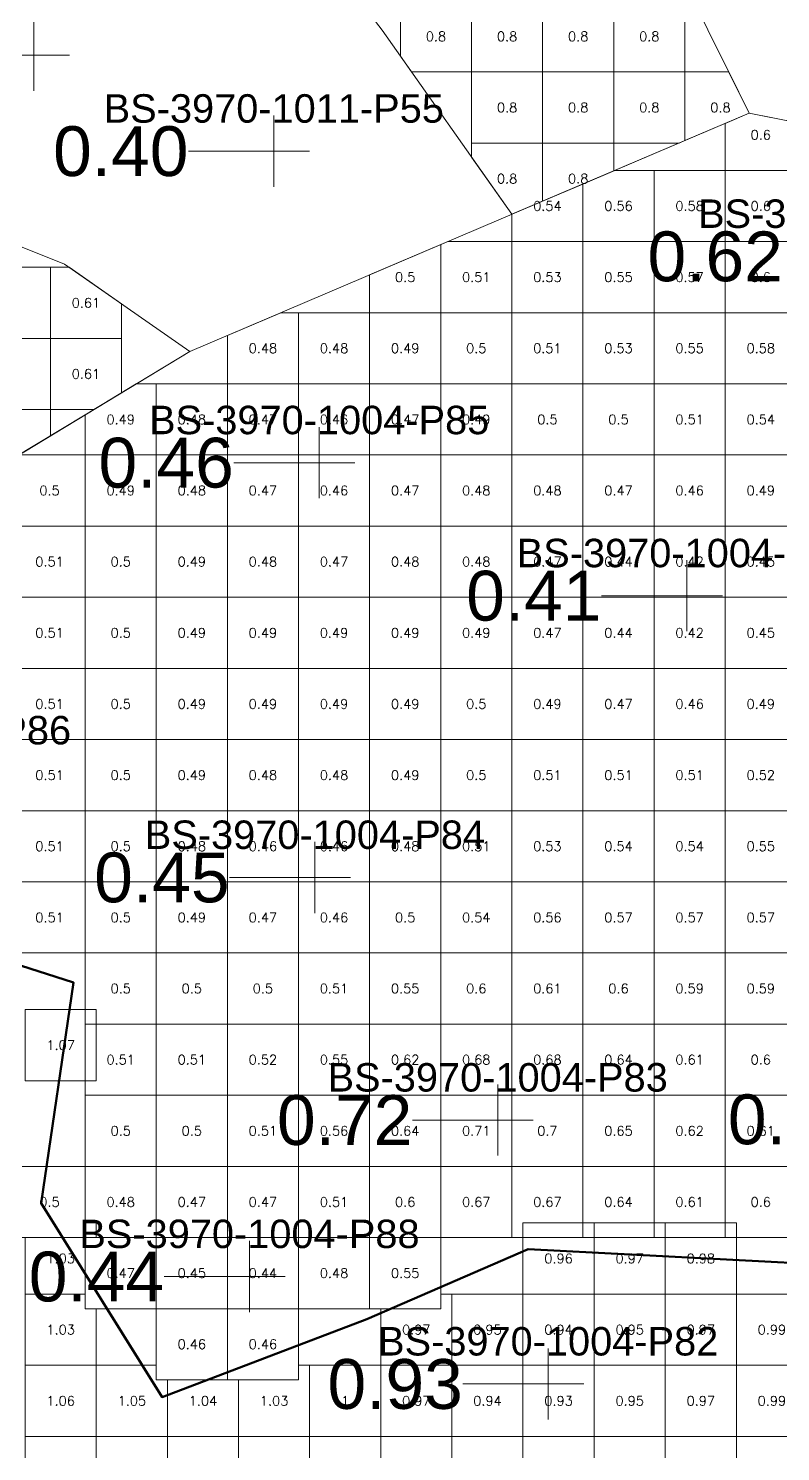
# Model space of a CAD drawing. Header units: inches. Extents: x 469759 to 470079, y 4349683 to 4349873.
# Drawn here: x 469845.41 to 469855.99, y 4349768.48 to 4349788.48 of the extents above; entities that cross this region are included whole.
import ezdxf
from ezdxf.enums import TextEntityAlignment as Align

# ---------------------------------------------------------------- set-up
doc = ezdxf.new("R2010")
doc.units = ezdxf.units.IN
doc.header["$MEASUREMENT"] = 0
for name, color, linetype, lineweight in [('孔口文字', 7, 'Continuous', 0), ('点', 7, 'Continuous', 0), ('爆区方格网', 7, 'Continuous', 0), ('线条', 7, 'Continuous', 0), ('钻孔', 7, 'Continuous', 0)]:
    doc.layers.add(name, color=color, linetype=linetype, lineweight=lineweight)
doc.styles.add('3dmine_textStyle_1', font='txt.shx', dxfattribs={"height": 1, "bigfont": 'gbcbig.shx'})
doc.styles.add('3dmine_textStyle_2', font='arial.ttf', dxfattribs={"height": 1})

msp = doc.modelspace()

# ---------------------------------------------------------------- hatches: boundary and pattern name
at = {"layer": '钻孔', "linetype": 'Continuous', "lineweight": 0, "true_color": 0x808080, "extrusion": (0, 1, 0)}
for points in [[(-469846.49, 3960.22), (-469845.49, 3960.22), (-469845.49, 3972.22), (-469846.49, 3972.22)], [(-469849.862, 3960.24), (-469848.862, 3960.24), (-469848.862, 3972.24), (-469849.862, 3972.24)], [(-469850.44, 3960.26), (-469849.44, 3960.26), (-469849.44, 3972.26), (-469850.44, 3972.26)], [(-469849.52, 3960.21), (-469848.52, 3960.21), (-469848.52, 3972.21), (-469849.52, 3972.21)]]:
    msp.add_hatch(color=8, dxfattribs=at).paths.add_polyline_path(points, flags=0)
at = {"layer": '钻孔', "linetype": 'Continuous', "lineweight": 0, "extrusion": (0, 1, 0)}
for points in [[(-469850.5, 3960.19), (-469849.5, 3960.19), (-469849.5, 3972.19), (-469850.5, 3972.19)], [(-469855.67, 3960.19), (-469854.67, 3960.19), (-469854.67, 3972.19), (-469855.67, 3972.19)]]:
    msp.add_hatch(color=4, dxfattribs=at).paths.add_polyline_path(points, flags=0)
at = {"layer": '钻孔', "linetype": 'Continuous', "lineweight": 0, "true_color": 0x00ffff, "extrusion": (0, 1, 0)}
for points in [[(-469853.01, 3960.48), (-469852.01, 3960.48), (-469852.01, 3972.48), (-469853.01, 3972.48)], [(-469853.72, 3960.34), (-469852.72, 3960.34), (-469852.72, 3972.34), (-469853.72, 3972.34)]]:
    msp.add_hatch(color=4, dxfattribs=at).paths.add_polyline_path(points, flags=0)

# ---------------------------------------------------------------- linework, layer by layer
at = {"color": 4, "linetype": 'Continuous', "lineweight": 0, "true_color": 0x00ffff}
for points, elevation in [([(469830.523, 4349782.177), (469834.782, 4349783.265), (469838.373, 4349781.886), (469840.149, 4349779.488), (469842.878, 4349781.034), (469845.209, 4349782.446), (469846.209, 4349783.052), (469847.681, 4349783.943), (469845.919, 4349785.172), (469844.233, 4349785.846), (469842.477, 4349787.199), (469843.266, 4349789.779), (469844.355, 4349792.332), (469841.926, 4349793.667), (469839.45, 4349795.182), (469834.07, 4349797.454), (469832.873, 4349793.417), (469835.06, 4349792.05), (469836.746, 4349787.956), (469832.886, 4349787.119), (469830.688, 4349788.666)], 3972.289), ([(469852.209, 4349785.871), (469850.384, 4349788.458), (469849.641, 4349789.433), (469849.787, 4349791.685), (469852.808, 4349792.036), (469853.806, 4349790.8), (469855.547, 4349787.292), (469852.209, 4349785.871), (469852.209, 4349785.871)], 3972.21)]:
    msp.add_lwpolyline(points, dxfattribs=dict(at, elevation=elevation))
at = {"color": 4, "linetype": 'Continuous', "lineweight": 0, "elevation": 1987.297}
msp.add_lwpolyline([(469837.3, 4349777.874), (469842.878, 4349781.034), (469847.681, 4349783.943), (469855.547, 4349787.292), (469859.965, 4349786.419), (469865.187, 4349784.317), (469869.485, 4349784.222), (469872.956, 4349784.858), (469874.58, 4349781.706), (469870.408, 4349779.03), (469874.262, 4349774.922), (469876.69, 4349772.16), (469874.272, 4349770.414), (469866.414, 4349769.254), (469861.845, 4349771.213), (469856.754, 4349771.099), (469852.439, 4349771.326), (469850.168, 4349770.343), (469847.292, 4349769.245), (469845.59, 4349771.971), (469846.044, 4349775.075), (469840.744, 4349776.814), (469837.3, 4349777.874), (469837.3, 4349777.874)], dxfattribs=at)
at = {"color": 5, "linetype": 'Continuous', "lineweight": 50, "elevation": 1987.297}
msp.add_lwpolyline([(469817.208, 4349769.309), (469828.454, 4349775.127), (469837.3, 4349777.874), (469846.044, 4349775.075), (469845.59, 4349771.971), (469847.292, 4349769.245), (469850.168, 4349770.343), (469852.439, 4349771.326), (469856.754, 4349771.099), (469861.845, 4349771.213), (469866.414, 4349769.254), (469864.214, 4349766.26), (469858.315, 4349764.574), (469853.994, 4349765.649), (469852.242, 4349767.401), (469842.005, 4349764.839), (469836.359, 4349766.411), (469832.229, 4349766.357), (469826.099, 4349763.33), (469820.476, 4349762.487), (469821.961, 4349767.803), (469817.208, 4349769.309), (469817.208, 4349769.309)], dxfattribs=at)
at = {"layer": '点', "color": 138, "linetype": 'Continuous', "lineweight": 0, "true_color": 0x004c4c}
for points, elevation in [([(469845.49, 4349787.606), (469845.49, 4349788.606)], 3972.22), ([(469845.99, 4349788.106), (469844.99, 4349788.106)], 3972.22), ([(469848.862, 4349786.259), (469848.862, 4349787.259)], 3972.24), ([(469849.362, 4349786.759), (469848.362, 4349786.759)], 3972.24), ([(469849.44, 4349776.05), (469849.44, 4349777.05)], 3972.26), ([(469849.94, 4349776.55), (469848.94, 4349776.55)], 3972.26), ([(469852.01, 4349772.64), (469852.01, 4349773.64)], 3972.48), ([(469852.51, 4349773.14), (469851.51, 4349773.14)], 3972.48), ([(469848.52, 4349770.44), (469848.52, 4349771.44)], 3972.21), ([(469849.02, 4349770.94), (469848.02, 4349770.94)], 3972.21), ([(469852.72, 4349768.93), (469852.72, 4349769.93)], 3972.34), ([(469853.22, 4349769.43), (469852.22, 4349769.43)], 3972.34)]:
    msp.add_lwpolyline(points, dxfattribs=dict(at, elevation=elevation))
at = {"layer": '点', "color": 4, "linetype": 'Continuous', "lineweight": 0, "elevation": 3972.19}
for points in [[(469849.5, 4349781.88), (469849.5, 4349782.88)], [(469850, 4349782.38), (469849, 4349782.38)], [(469854.67, 4349780.01), (469854.67, 4349781.01)], [(469855.17, 4349780.51), (469854.17, 4349780.51)]]:
    msp.add_lwpolyline(points, dxfattribs=at)
at = {"layer": '爆区方格网', "color": 4, "linetype": 'Continuous', "lineweight": 0, "true_color": 0x00ffff}
for points, elevation in [([(469851.642, 4349787.872), (469850.797, 4349787.872), (469850.642, 4349788.092), (469850.642, 4349788.872), (469851.642, 4349788.872), (469851.642, 4349787.872)], 3972.21), ([(469852.642, 4349787.872), (469851.642, 4349787.872), (469851.642, 4349788.872), (469852.642, 4349788.872), (469852.642, 4349787.872)], 3972.21), ([(469853.642, 4349787.872), (469852.642, 4349787.872), (469852.642, 4349788.872), (469853.642, 4349788.872), (469853.642, 4349787.872)], 3972.21), ([(469854.642, 4349787.872), (469853.642, 4349787.872), (469853.642, 4349788.872), (469854.642, 4349788.872), (469854.642, 4349787.872)], 3972.21), ([(469852.642, 4349786.872), (469851.642, 4349786.872), (469851.642, 4349787.872), (469852.642, 4349787.872), (469852.642, 4349786.872)], 3972.21), ([(469853.642, 4349786.872), (469852.642, 4349786.872), (469852.642, 4349787.872), (469853.642, 4349787.872), (469853.642, 4349786.872)], 3972.21), ([(469854.642, 4349786.907), (469854.56, 4349786.872), (469853.642, 4349786.872), (469853.642, 4349787.872), (469854.642, 4349787.872), (469854.642, 4349786.907)], 3972.21), ([(469855.547, 4349787.292), (469854.642, 4349786.907), (469854.642, 4349787.872), (469855.259, 4349787.872), (469855.547, 4349787.292)], 3972.21), ([(469852.642, 4349786.055), (469852.211, 4349785.872), (469852.208, 4349785.872), (469851.642, 4349786.675), (469851.642, 4349786.872), (469852.642, 4349786.872), (469852.642, 4349786.055)], 3972.21), ([(469853.642, 4349786.481), (469852.642, 4349786.055), (469852.642, 4349786.872), (469853.642, 4349786.872), (469853.642, 4349786.481)], 3972.21), ([(469845.721, 4349784.127), (469844.721, 4349784.127), (469844.721, 4349785.127), (469845.721, 4349785.127), (469845.721, 4349784.127)], 3973.48), ([(469846.721, 4349784.613), (469846.721, 4349784.127), (469845.721, 4349784.127), (469845.721, 4349785.127), (469845.984, 4349785.127), (469846.721, 4349784.613)], 3973.48), ([(469845.721, 4349783.127), (469844.721, 4349783.127), (469844.721, 4349784.127), (469845.721, 4349784.127), (469845.721, 4349783.127)], 3973.48), ([(469846.721, 4349783.362), (469846.333, 4349783.127), (469845.721, 4349783.127), (469845.721, 4349784.127), (469846.721, 4349784.127), (469846.721, 4349783.362)], 3973.48), ([(469845.721, 4349782.756), (469845.209, 4349782.446), (469844.721, 4349782.15), (469844.721, 4349783.127), (469845.721, 4349783.127), (469845.721, 4349782.756)], 3973.48)]:
    msp.add_lwpolyline(points, dxfattribs=dict(at, elevation=elevation))
at = {"layer": '爆区方格网', "color": 4, "linetype": 'Continuous', "lineweight": 0}
for points, elevation in [([(469856.209, 4349787.161), (469856.209, 4349786.488), (469855.209, 4349786.488), (469855.209, 4349787.148), (469855.547, 4349787.292), (469856.209, 4349787.161)], 3972.21), ([(469854.209, 4349785.488), (469853.209, 4349785.488), (469853.209, 4349786.297), (469853.659, 4349786.488), (469854.209, 4349786.488), (469854.209, 4349785.488)], 3972.21), ([(469855.209, 4349785.488), (469854.209, 4349785.488), (469854.209, 4349786.488), (469855.209, 4349786.488), (469855.209, 4349785.488)], 3972.21), ([(469856.209, 4349785.488), (469855.209, 4349785.488), (469855.209, 4349786.488), (469856.209, 4349786.488), (469856.209, 4349785.488)], 3972.21), ([(469853.209, 4349785.488), (469852.209, 4349785.488), (469852.209, 4349785.871), (469853.209, 4349786.297), (469853.209, 4349785.488)], 3972.21), ([(469851.209, 4349784.488), (469850.209, 4349784.488), (469850.209, 4349785.02), (469851.209, 4349785.445), (469851.209, 4349784.488)], 3972.21), ([(469852.209, 4349784.488), (469851.209, 4349784.488), (469851.209, 4349785.445), (469851.31, 4349785.488), (469852.209, 4349785.488), (469852.209, 4349784.488)], 3972.21), ([(469853.209, 4349784.488), (469852.209, 4349784.488), (469852.209, 4349785.488), (469853.209, 4349785.488), (469853.209, 4349784.488)], 3972.21), ([(469854.209, 4349784.488), (469853.209, 4349784.488), (469853.209, 4349785.488), (469854.209, 4349785.488), (469854.209, 4349784.488)], 3972.21), ([(469855.209, 4349784.488), (469854.209, 4349784.488), (469854.209, 4349785.488), (469855.209, 4349785.488), (469855.209, 4349784.488)], 3972.21), ([(469856.209, 4349784.488), (469855.209, 4349784.488), (469855.209, 4349785.488), (469856.209, 4349785.488), (469856.209, 4349784.488)], 3972.21), ([(469849.209, 4349783.488), (469848.209, 4349783.488), (469848.209, 4349784.168), (469848.961, 4349784.488), (469849.209, 4349784.488), (469849.209, 4349783.488)], 3972.21), ([(469850.209, 4349783.488), (469849.209, 4349783.488), (469849.209, 4349784.488), (469850.209, 4349784.488), (469850.209, 4349783.488)], 3972.21), ([(469851.209, 4349783.488), (469850.209, 4349783.488), (469850.209, 4349784.488), (469851.209, 4349784.488), (469851.209, 4349783.488)], 3972.21), ([(469852.209, 4349783.488), (469851.209, 4349783.488), (469851.209, 4349784.488), (469852.209, 4349784.488), (469852.209, 4349783.488)], 3972.21), ([(469853.209, 4349783.488), (469852.209, 4349783.488), (469852.209, 4349784.488), (469853.209, 4349784.488), (469853.209, 4349783.488)], 3972.21), ([(469854.209, 4349783.488), (469853.209, 4349783.488), (469853.209, 4349784.488), (469854.209, 4349784.488), (469854.209, 4349783.488)], 3972.21), ([(469855.209, 4349783.488), (469854.209, 4349783.488), (469854.209, 4349784.488), (469855.209, 4349784.488), (469855.209, 4349783.488)], 3972.21), ([(469856.209, 4349783.488), (469855.209, 4349783.488), (469855.209, 4349784.488), (469856.209, 4349784.488), (469856.209, 4349783.488)], 3972.21), ([(469847.209, 4349782.488), (469846.209, 4349782.488), (469846.209, 4349783.052), (469846.929, 4349783.488), (469847.209, 4349783.488), (469847.209, 4349782.488)], 3972.21), ([(469848.209, 4349782.488), (469847.209, 4349782.488), (469847.209, 4349783.488), (469848.209, 4349783.488), (469848.209, 4349782.488)], 3972.21), ([(469849.209, 4349782.488), (469848.209, 4349782.488), (469848.209, 4349783.488), (469849.209, 4349783.488), (469849.209, 4349782.488)], 3972.21), ([(469850.209, 4349782.488), (469849.209, 4349782.488), (469849.209, 4349783.488), (469850.209, 4349783.488), (469850.209, 4349782.488)], 3972.21), ([(469851.209, 4349782.488), (469850.209, 4349782.488), (469850.209, 4349783.488), (469851.209, 4349783.488), (469851.209, 4349782.488)], 3972.21), ([(469852.209, 4349782.488), (469851.209, 4349782.488), (469851.209, 4349783.488), (469852.209, 4349783.488), (469852.209, 4349782.488)], 3972.21), ([(469853.209, 4349782.488), (469852.209, 4349782.488), (469852.209, 4349783.488), (469853.209, 4349783.488), (469853.209, 4349782.488)], 3972.21), ([(469854.209, 4349782.488), (469853.209, 4349782.488), (469853.209, 4349783.488), (469854.209, 4349783.488), (469854.209, 4349782.488)], 3972.21), ([(469855.209, 4349782.488), (469854.209, 4349782.488), (469854.209, 4349783.488), (469855.209, 4349783.488), (469855.209, 4349782.488)], 3972.21), ([(469856.209, 4349782.488), (469855.209, 4349782.488), (469855.209, 4349783.488), (469856.209, 4349783.488), (469856.209, 4349782.488)], 3972.21), ([(469846.209, 4349781.488), (469845.209, 4349781.488), (469845.209, 4349782.446), (469845.279, 4349782.488), (469846.209, 4349782.488), (469846.209, 4349781.488)], 3972.21), ([(469847.209, 4349781.488), (469846.209, 4349781.488), (469846.209, 4349782.488), (469847.209, 4349782.488), (469847.209, 4349781.488)], 3972.21), ([(469848.209, 4349781.488), (469847.209, 4349781.488), (469847.209, 4349782.488), (469848.209, 4349782.488), (469848.209, 4349781.488)], 3972.21), ([(469849.209, 4349781.488), (469848.209, 4349781.488), (469848.209, 4349782.488), (469849.209, 4349782.488), (469849.209, 4349781.488)], 3972.21), ([(469850.209, 4349781.488), (469849.209, 4349781.488), (469849.209, 4349782.488), (469850.209, 4349782.488), (469850.209, 4349781.488)], 3972.21), ([(469851.209, 4349781.488), (469850.209, 4349781.488), (469850.209, 4349782.488), (469851.209, 4349782.488), (469851.209, 4349781.488)], 3972.21), ([(469852.209, 4349781.488), (469851.209, 4349781.488), (469851.209, 4349782.488), (469852.209, 4349782.488), (469852.209, 4349781.488)], 3972.21), ([(469853.209, 4349781.488), (469852.209, 4349781.488), (469852.209, 4349782.488), (469853.209, 4349782.488), (469853.209, 4349781.488)], 3972.21), ([(469854.209, 4349781.488), (469853.209, 4349781.488), (469853.209, 4349782.488), (469854.209, 4349782.488), (469854.209, 4349781.488)], 3972.21), ([(469855.209, 4349781.488), (469854.209, 4349781.488), (469854.209, 4349782.488), (469855.209, 4349782.488), (469855.209, 4349781.488)], 3972.21), ([(469856.209, 4349781.488), (469855.209, 4349781.488), (469855.209, 4349782.488), (469856.209, 4349782.488), (469856.209, 4349781.488)], 3972.21), ([(469846.209, 4349780.488), (469845.209, 4349780.488), (469845.209, 4349781.488), (469846.209, 4349781.488), (469846.209, 4349780.488)], 3972.21), ([(469847.209, 4349780.488), (469846.209, 4349780.488), (469846.209, 4349781.488), (469847.209, 4349781.488), (469847.209, 4349780.488)], 3972.21), ([(469848.209, 4349780.488), (469847.209, 4349780.488), (469847.209, 4349781.488), (469848.209, 4349781.488), (469848.209, 4349780.488)], 3972.21), ([(469849.209, 4349780.488), (469848.209, 4349780.488), (469848.209, 4349781.488), (469849.209, 4349781.488), (469849.209, 4349780.488)], 3972.21), ([(469850.209, 4349780.488), (469849.209, 4349780.488), (469849.209, 4349781.488), (469850.209, 4349781.488), (469850.209, 4349780.488)], 3972.21), ([(469851.209, 4349780.488), (469850.209, 4349780.488), (469850.209, 4349781.488), (469851.209, 4349781.488), (469851.209, 4349780.488)], 3972.21), ([(469852.209, 4349780.488), (469851.209, 4349780.488), (469851.209, 4349781.488), (469852.209, 4349781.488), (469852.209, 4349780.488)], 3972.21), ([(469853.209, 4349780.488), (469852.209, 4349780.488), (469852.209, 4349781.488), (469853.209, 4349781.488), (469853.209, 4349780.488)], 3972.21), ([(469854.209, 4349780.488), (469853.209, 4349780.488), (469853.209, 4349781.488), (469854.209, 4349781.488), (469854.209, 4349780.488)], 3972.21), ([(469855.209, 4349780.488), (469854.209, 4349780.488), (469854.209, 4349781.488), (469855.209, 4349781.488), (469855.209, 4349780.488)], 3972.21), ([(469856.209, 4349780.488), (469855.209, 4349780.488), (469855.209, 4349781.488), (469856.209, 4349781.488), (469856.209, 4349780.488)], 3972.21), ([(469846.209, 4349779.488), (469845.209, 4349779.488), (469845.209, 4349780.488), (469846.209, 4349780.488), (469846.209, 4349779.488)], 3972.21), ([(469847.209, 4349779.488), (469846.209, 4349779.488), (469846.209, 4349780.488), (469847.209, 4349780.488), (469847.209, 4349779.488)], 3972.21), ([(469848.209, 4349779.488), (469847.209, 4349779.488), (469847.209, 4349780.488), (469848.209, 4349780.488), (469848.209, 4349779.488)], 3972.21), ([(469849.209, 4349779.488), (469848.209, 4349779.488), (469848.209, 4349780.488), (469849.209, 4349780.488), (469849.209, 4349779.488)], 3972.21), ([(469850.209, 4349779.488), (469849.209, 4349779.488), (469849.209, 4349780.488), (469850.209, 4349780.488), (469850.209, 4349779.488)], 3972.21), ([(469851.209, 4349779.488), (469850.209, 4349779.488), (469850.209, 4349780.488), (469851.209, 4349780.488), (469851.209, 4349779.488)], 3972.21), ([(469852.209, 4349779.488), (469851.209, 4349779.488), (469851.209, 4349780.488), (469852.209, 4349780.488), (469852.209, 4349779.488)], 3972.21), ([(469853.209, 4349779.488), (469852.209, 4349779.488), (469852.209, 4349780.488), (469853.209, 4349780.488), (469853.209, 4349779.488)], 3972.21), ([(469854.209, 4349779.488), (469853.209, 4349779.488), (469853.209, 4349780.488), (469854.209, 4349780.488), (469854.209, 4349779.488)], 3972.21), ([(469855.209, 4349779.488), (469854.209, 4349779.488), (469854.209, 4349780.488), (469855.209, 4349780.488), (469855.209, 4349779.488)], 3972.21), ([(469856.209, 4349779.488), (469855.209, 4349779.488), (469855.209, 4349780.488), (469856.209, 4349780.488), (469856.209, 4349779.488)], 3972.21), ([(469846.209, 4349778.488), (469845.209, 4349778.488), (469845.209, 4349779.488), (469846.209, 4349779.488), (469846.209, 4349778.488)], 3972.21), ([(469847.209, 4349778.488), (469846.209, 4349778.488), (469846.209, 4349779.488), (469847.209, 4349779.488), (469847.209, 4349778.488)], 3972.21), ([(469848.209, 4349778.488), (469847.209, 4349778.488), (469847.209, 4349779.488), (469848.209, 4349779.488), (469848.209, 4349778.488)], 3972.21), ([(469849.209, 4349778.488), (469848.209, 4349778.488), (469848.209, 4349779.488), (469849.209, 4349779.488), (469849.209, 4349778.488)], 3972.21), ([(469850.209, 4349778.488), (469849.209, 4349778.488), (469849.209, 4349779.488), (469850.209, 4349779.488), (469850.209, 4349778.488)], 3972.21), ([(469851.209, 4349778.488), (469850.209, 4349778.488), (469850.209, 4349779.488), (469851.209, 4349779.488), (469851.209, 4349778.488)], 3972.21), ([(469852.209, 4349778.488), (469851.209, 4349778.488), (469851.209, 4349779.488), (469852.209, 4349779.488), (469852.209, 4349778.488)], 3972.21), ([(469853.209, 4349778.488), (469852.209, 4349778.488), (469852.209, 4349779.488), (469853.209, 4349779.488), (469853.209, 4349778.488)], 3972.21), ([(469854.209, 4349778.488), (469853.209, 4349778.488), (469853.209, 4349779.488), (469854.209, 4349779.488), (469854.209, 4349778.488)], 3972.21), ([(469855.209, 4349778.488), (469854.209, 4349778.488), (469854.209, 4349779.488), (469855.209, 4349779.488), (469855.209, 4349778.488)], 3972.21), ([(469856.209, 4349778.488), (469855.209, 4349778.488), (469855.209, 4349779.488), (469856.209, 4349779.488), (469856.209, 4349778.488)], 3972.21), ([(469846.209, 4349777.488), (469845.209, 4349777.488), (469845.209, 4349778.488), (469846.209, 4349778.488), (469846.209, 4349777.488)], 3972.21), ([(469847.209, 4349777.488), (469846.209, 4349777.488), (469846.209, 4349778.488), (469847.209, 4349778.488), (469847.209, 4349777.488)], 3972.21), ([(469848.209, 4349777.488), (469847.209, 4349777.488), (469847.209, 4349778.488), (469848.209, 4349778.488), (469848.209, 4349777.488)], 3972.21), ([(469849.209, 4349777.488), (469848.209, 4349777.488), (469848.209, 4349778.488), (469849.209, 4349778.488), (469849.209, 4349777.488)], 3972.21), ([(469850.209, 4349777.488), (469849.209, 4349777.488), (469849.209, 4349778.488), (469850.209, 4349778.488), (469850.209, 4349777.488)], 3972.21), ([(469851.209, 4349777.488), (469850.209, 4349777.488), (469850.209, 4349778.488), (469851.209, 4349778.488), (469851.209, 4349777.488)], 3972.21), ([(469852.209, 4349777.488), (469851.209, 4349777.488), (469851.209, 4349778.488), (469852.209, 4349778.488), (469852.209, 4349777.488)], 3972.21), ([(469853.209, 4349777.488), (469852.209, 4349777.488), (469852.209, 4349778.488), (469853.209, 4349778.488), (469853.209, 4349777.488)], 3972.21), ([(469854.209, 4349777.488), (469853.209, 4349777.488), (469853.209, 4349778.488), (469854.209, 4349778.488), (469854.209, 4349777.488)], 3972.21), ([(469855.209, 4349777.488), (469854.209, 4349777.488), (469854.209, 4349778.488), (469855.209, 4349778.488), (469855.209, 4349777.488)], 3972.21), ([(469856.209, 4349777.488), (469855.209, 4349777.488), (469855.209, 4349778.488), (469856.209, 4349778.488), (469856.209, 4349777.488)], 3972.21), ([(469846.209, 4349776.488), (469845.209, 4349776.488), (469845.209, 4349777.488), (469846.209, 4349777.488), (469846.209, 4349776.488)], 3972.21), ([(469847.209, 4349776.488), (469846.209, 4349776.488), (469846.209, 4349777.488), (469847.209, 4349777.488), (469847.209, 4349776.488)], 3972.21), ([(469848.209, 4349776.488), (469847.209, 4349776.488), (469847.209, 4349777.488), (469848.209, 4349777.488), (469848.209, 4349776.488)], 3972.21), ([(469849.209, 4349776.488), (469848.209, 4349776.488), (469848.209, 4349777.488), (469849.209, 4349777.488), (469849.209, 4349776.488)], 3972.21), ([(469850.209, 4349776.488), (469849.209, 4349776.488), (469849.209, 4349777.488), (469850.209, 4349777.488), (469850.209, 4349776.488)], 3972.21), ([(469851.209, 4349776.488), (469850.209, 4349776.488), (469850.209, 4349777.488), (469851.209, 4349777.488), (469851.209, 4349776.488)], 3972.21), ([(469852.209, 4349776.488), (469851.209, 4349776.488), (469851.209, 4349777.488), (469852.209, 4349777.488), (469852.209, 4349776.488)], 3972.21), ([(469853.209, 4349776.488), (469852.209, 4349776.488), (469852.209, 4349777.488), (469853.209, 4349777.488), (469853.209, 4349776.488)], 3972.21), ([(469854.209, 4349776.488), (469853.209, 4349776.488), (469853.209, 4349777.488), (469854.209, 4349777.488), (469854.209, 4349776.488)], 3972.21), ([(469855.209, 4349776.488), (469854.209, 4349776.488), (469854.209, 4349777.488), (469855.209, 4349777.488), (469855.209, 4349776.488)], 3972.21), ([(469856.209, 4349776.488), (469855.209, 4349776.488), (469855.209, 4349777.488), (469856.209, 4349777.488), (469856.209, 4349776.488)], 3972.21), ([(469846.209, 4349775.488), (469845.209, 4349775.488), (469845.209, 4349776.488), (469846.209, 4349776.488), (469846.209, 4349775.488)], 3972.21), ([(469847.209, 4349775.488), (469846.209, 4349775.488), (469846.209, 4349776.488), (469847.209, 4349776.488), (469847.209, 4349775.488)], 3972.21), ([(469848.209, 4349775.488), (469847.209, 4349775.488), (469847.209, 4349776.488), (469848.209, 4349776.488), (469848.209, 4349775.488)], 3972.21), ([(469849.209, 4349775.488), (469848.209, 4349775.488), (469848.209, 4349776.488), (469849.209, 4349776.488), (469849.209, 4349775.488)], 3972.21), ([(469850.209, 4349775.488), (469849.209, 4349775.488), (469849.209, 4349776.488), (469850.209, 4349776.488), (469850.209, 4349775.488)], 3972.21), ([(469851.209, 4349775.488), (469850.209, 4349775.488), (469850.209, 4349776.488), (469851.209, 4349776.488), (469851.209, 4349775.488)], 3972.21), ([(469852.209, 4349775.488), (469851.209, 4349775.488), (469851.209, 4349776.488), (469852.209, 4349776.488), (469852.209, 4349775.488)], 3972.21), ([(469853.209, 4349775.488), (469852.209, 4349775.488), (469852.209, 4349776.488), (469853.209, 4349776.488), (469853.209, 4349775.488)], 3972.21), ([(469854.209, 4349775.488), (469853.209, 4349775.488), (469853.209, 4349776.488), (469854.209, 4349776.488), (469854.209, 4349775.488)], 3972.21), ([(469855.209, 4349775.488), (469854.209, 4349775.488), (469854.209, 4349776.488), (469855.209, 4349776.488), (469855.209, 4349775.488)], 3972.21), ([(469856.209, 4349775.488), (469855.209, 4349775.488), (469855.209, 4349776.488), (469856.209, 4349776.488), (469856.209, 4349775.488)], 3972.21), ([(469847.209, 4349774.488), (469846.209, 4349774.488), (469846.209, 4349775.488), (469847.209, 4349775.488), (469847.209, 4349774.488)], 3972.21), ([(469848.209, 4349774.488), (469847.209, 4349774.488), (469847.209, 4349775.488), (469848.209, 4349775.488), (469848.209, 4349774.488)], 3972.21), ([(469849.209, 4349774.488), (469848.209, 4349774.488), (469848.209, 4349775.488), (469849.209, 4349775.488), (469849.209, 4349774.488)], 3972.21), ([(469850.209, 4349774.488), (469849.209, 4349774.488), (469849.209, 4349775.488), (469850.209, 4349775.488), (469850.209, 4349774.488)], 3972.21), ([(469851.209, 4349774.488), (469850.209, 4349774.488), (469850.209, 4349775.488), (469851.209, 4349775.488), (469851.209, 4349774.488)], 3972.21), ([(469852.209, 4349774.488), (469851.209, 4349774.488), (469851.209, 4349775.488), (469852.209, 4349775.488), (469852.209, 4349774.488)], 3972.21), ([(469853.209, 4349774.488), (469852.209, 4349774.488), (469852.209, 4349775.488), (469853.209, 4349775.488), (469853.209, 4349774.488)], 3972.21), ([(469854.209, 4349774.488), (469853.209, 4349774.488), (469853.209, 4349775.488), (469854.209, 4349775.488), (469854.209, 4349774.488)], 3972.21), ([(469855.209, 4349774.488), (469854.209, 4349774.488), (469854.209, 4349775.488), (469855.209, 4349775.488), (469855.209, 4349774.488)], 3972.21), ([(469856.209, 4349774.488), (469855.209, 4349774.488), (469855.209, 4349775.488), (469856.209, 4349775.488), (469856.209, 4349774.488)], 3972.21), ([(469847.209, 4349773.488), (469846.209, 4349773.488), (469846.209, 4349774.488), (469847.209, 4349774.488), (469847.209, 4349773.488)], 3972.21), ([(469848.209, 4349773.488), (469847.209, 4349773.488), (469847.209, 4349774.488), (469848.209, 4349774.488), (469848.209, 4349773.488)], 3972.21), ([(469849.209, 4349773.488), (469848.209, 4349773.488), (469848.209, 4349774.488), (469849.209, 4349774.488), (469849.209, 4349773.488)], 3972.21), ([(469850.209, 4349773.488), (469849.209, 4349773.488), (469849.209, 4349774.488), (469850.209, 4349774.488), (469850.209, 4349773.488)], 3972.21), ([(469851.209, 4349773.488), (469850.209, 4349773.488), (469850.209, 4349774.488), (469851.209, 4349774.488), (469851.209, 4349773.488)], 3972.21), ([(469852.209, 4349773.488), (469851.209, 4349773.488), (469851.209, 4349774.488), (469852.209, 4349774.488), (469852.209, 4349773.488)], 3972.21), ([(469853.209, 4349773.488), (469852.209, 4349773.488), (469852.209, 4349774.488), (469853.209, 4349774.488), (469853.209, 4349773.488)], 3972.21), ([(469854.209, 4349773.488), (469853.209, 4349773.488), (469853.209, 4349774.488), (469854.209, 4349774.488), (469854.209, 4349773.488)], 3972.21), ([(469855.209, 4349773.488), (469854.209, 4349773.488), (469854.209, 4349774.488), (469855.209, 4349774.488), (469855.209, 4349773.488)], 3972.21), ([(469856.209, 4349773.488), (469855.209, 4349773.488), (469855.209, 4349774.488), (469856.209, 4349774.488), (469856.209, 4349773.488)], 3972.21), ([(469847.209, 4349772.488), (469846.209, 4349772.488), (469846.209, 4349773.488), (469847.209, 4349773.488), (469847.209, 4349772.488)], 3972.21), ([(469848.209, 4349772.488), (469847.209, 4349772.488), (469847.209, 4349773.488), (469848.209, 4349773.488), (469848.209, 4349772.488)], 3972.21), ([(469849.209, 4349772.488), (469848.209, 4349772.488), (469848.209, 4349773.488), (469849.209, 4349773.488), (469849.209, 4349772.488)], 3972.21), ([(469850.209, 4349772.488), (469849.209, 4349772.488), (469849.209, 4349773.488), (469850.209, 4349773.488), (469850.209, 4349772.488)], 3972.21), ([(469851.209, 4349772.488), (469850.209, 4349772.488), (469850.209, 4349773.488), (469851.209, 4349773.488), (469851.209, 4349772.488)], 3972.21), ([(469852.209, 4349772.488), (469851.209, 4349772.488), (469851.209, 4349773.488), (469852.209, 4349773.488), (469852.209, 4349772.488)], 3972.21), ([(469853.209, 4349772.488), (469852.209, 4349772.488), (469852.209, 4349773.488), (469853.209, 4349773.488), (469853.209, 4349772.488)], 3972.21), ([(469854.209, 4349772.488), (469853.209, 4349772.488), (469853.209, 4349773.488), (469854.209, 4349773.488), (469854.209, 4349772.488)], 3972.21), ([(469855.209, 4349772.488), (469854.209, 4349772.488), (469854.209, 4349773.488), (469855.209, 4349773.488), (469855.209, 4349772.488)], 3972.21), ([(469856.209, 4349772.488), (469855.209, 4349772.488), (469855.209, 4349773.488), (469856.209, 4349773.488), (469856.209, 4349772.488)], 3972.21), ([(469847.209, 4349771.488), (469846.209, 4349771.488), (469846.209, 4349772.488), (469847.209, 4349772.488), (469847.209, 4349771.488)], 3972.21), ([(469848.209, 4349771.488), (469847.209, 4349771.488), (469847.209, 4349772.488), (469848.209, 4349772.488), (469848.209, 4349771.488)], 3972.21), ([(469849.209, 4349771.488), (469848.209, 4349771.488), (469848.209, 4349772.488), (469849.209, 4349772.488), (469849.209, 4349771.488)], 3972.21), ([(469850.209, 4349771.488), (469849.209, 4349771.488), (469849.209, 4349772.488), (469850.209, 4349772.488), (469850.209, 4349771.488)], 3972.21), ([(469851.209, 4349771.488), (469850.209, 4349771.488), (469850.209, 4349772.488), (469851.209, 4349772.488), (469851.209, 4349771.488)], 3972.21), ([(469852.209, 4349771.488), (469851.209, 4349771.488), (469851.209, 4349772.488), (469852.209, 4349772.488), (469852.209, 4349771.488)], 3972.21), ([(469853.209, 4349771.488), (469852.209, 4349771.488), (469852.209, 4349772.488), (469853.209, 4349772.488), (469853.209, 4349771.488)], 3972.21), ([(469854.209, 4349771.488), (469853.209, 4349771.488), (469853.209, 4349772.488), (469854.209, 4349772.488), (469854.209, 4349771.488)], 3972.21), ([(469855.209, 4349771.488), (469854.209, 4349771.488), (469854.209, 4349772.488), (469855.209, 4349772.488), (469855.209, 4349771.488)], 3972.21), ([(469856.209, 4349771.488), (469855.209, 4349771.488), (469855.209, 4349772.488), (469856.209, 4349772.488), (469856.209, 4349771.488)], 3972.21), ([(469846.366, 4349771.488), (469846.209, 4349771.488), (469846.209, 4349771.693), (469846.366, 4349771.693), (469846.366, 4349771.488)], 3972.82), ([(469847.209, 4349770.488), (469846.209, 4349770.488), (469846.209, 4349771.488), (469847.209, 4349771.488), (469847.209, 4349770.488)], 3972.21), ([(469848.209, 4349770.488), (469847.209, 4349770.488), (469847.209, 4349771.488), (469848.209, 4349771.488), (469848.209, 4349770.488)], 3972.21), ([(469849.209, 4349770.488), (469848.209, 4349770.488), (469848.209, 4349771.488), (469849.209, 4349771.488), (469849.209, 4349770.488)], 3972.21), ([(469850.209, 4349770.488), (469849.209, 4349770.488), (469849.209, 4349771.488), (469850.209, 4349771.488), (469850.209, 4349770.488)], 3972.21), ([(469851.209, 4349770.488), (469850.209, 4349770.488), (469850.209, 4349771.488), (469851.209, 4349771.488), (469851.209, 4349770.488)], 3972.21), ([(469848.209, 4349769.488), (469847.209, 4349769.488), (469847.209, 4349770.488), (469848.209, 4349770.488), (469848.209, 4349769.488)], 3972.21), ([(469849.209, 4349769.488), (469848.209, 4349769.488), (469848.209, 4349770.488), (469849.209, 4349770.488), (469849.209, 4349769.488)], 3972.21)]:
    msp.add_lwpolyline(points, dxfattribs=dict(at, elevation=elevation))
at = {"layer": '爆区方格网', "color": 5, "linetype": 'Continuous', "lineweight": 0}
for points, elevation in [([(469846.366, 4349773.693), (469845.366, 4349773.693), (469845.366, 4349774.693), (469846.366, 4349774.693), (469846.366, 4349773.693)], 3972.82), ([(469846.209, 4349771.488), (469845.209, 4349771.488), (469845.209, 4349772.488), (469846.209, 4349772.488), (469846.209, 4349771.488)], 3972.21), ([(469853.366, 4349770.693), (469852.366, 4349770.693), (469852.366, 4349771.693), (469853.366, 4349771.693), (469853.366, 4349770.693)], 3972.82), ([(469854.366, 4349770.693), (469853.366, 4349770.693), (469853.366, 4349771.693), (469854.366, 4349771.693), (469854.366, 4349770.693)], 3972.82), ([(469855.366, 4349770.693), (469854.366, 4349770.693), (469854.366, 4349771.693), (469855.366, 4349771.693), (469855.366, 4349770.693)], 3972.82), ([(469846.209, 4349770.693), (469845.366, 4349770.693), (469845.366, 4349771.488), (469846.209, 4349771.488), (469846.209, 4349770.693)], 3972.82), ([(469846.209, 4349770.488), (469846.366, 4349770.488), (469846.366, 4349769.693), (469845.366, 4349769.693), (469845.366, 4349770.693), (469846.209, 4349770.693), (469846.209, 4349770.488)], 3972.82), ([(469851.366, 4349769.693), (469850.366, 4349769.693), (469850.366, 4349770.488), (469851.209, 4349770.488), (469851.209, 4349770.693), (469851.366, 4349770.693), (469851.366, 4349769.693)], 3972.82), ([(469852.366, 4349769.693), (469851.366, 4349769.693), (469851.366, 4349770.693), (469852.366, 4349770.693), (469852.366, 4349769.693)], 3972.82), ([(469853.366, 4349769.693), (469852.366, 4349769.693), (469852.366, 4349770.693), (469853.366, 4349770.693), (469853.366, 4349769.693)], 3972.82), ([(469854.366, 4349769.693), (469853.366, 4349769.693), (469853.366, 4349770.693), (469854.366, 4349770.693), (469854.366, 4349769.693)], 3972.82), ([(469855.366, 4349769.693), (469854.366, 4349769.693), (469854.366, 4349770.693), (469855.366, 4349770.693), (469855.366, 4349769.693)], 3972.82), ([(469856.366, 4349769.693), (469855.366, 4349769.693), (469855.366, 4349770.693), (469856.366, 4349770.693), (469856.366, 4349769.693)], 3972.82), ([(469846.366, 4349768.693), (469845.366, 4349768.693), (469845.366, 4349769.693), (469846.366, 4349769.693), (469846.366, 4349768.693)], 3972.82), ([(469847.209, 4349769.488), (469847.366, 4349769.488), (469847.366, 4349768.693), (469846.366, 4349768.693), (469846.366, 4349769.693), (469847.209, 4349769.693), (469847.209, 4349769.488)], 3972.82), ([(469849.366, 4349768.693), (469848.366, 4349768.693), (469848.366, 4349769.488), (469849.209, 4349769.488), (469849.209, 4349769.693), (469849.366, 4349769.693), (469849.366, 4349768.693)], 3972.82), ([(469850.366, 4349768.693), (469849.366, 4349768.693), (469849.366, 4349769.693), (469850.366, 4349769.693), (469850.366, 4349768.693)], 3972.82), ([(469851.366, 4349768.693), (469850.366, 4349768.693), (469850.366, 4349769.693), (469851.366, 4349769.693), (469851.366, 4349768.693)], 3972.82), ([(469852.366, 4349768.693), (469851.366, 4349768.693), (469851.366, 4349769.693), (469852.366, 4349769.693), (469852.366, 4349768.693)], 3972.82), ([(469853.366, 4349768.693), (469852.366, 4349768.693), (469852.366, 4349769.693), (469853.366, 4349769.693), (469853.366, 4349768.693)], 3972.82), ([(469854.366, 4349768.693), (469853.366, 4349768.693), (469853.366, 4349769.693), (469854.366, 4349769.693), (469854.366, 4349768.693)], 3972.82), ([(469855.366, 4349768.693), (469854.366, 4349768.693), (469854.366, 4349769.693), (469855.366, 4349769.693), (469855.366, 4349768.693)], 3972.82), ([(469856.366, 4349768.693), (469855.366, 4349768.693), (469855.366, 4349769.693), (469856.366, 4349769.693), (469856.366, 4349768.693)], 3972.82), ([(469848.366, 4349768.693), (469847.366, 4349768.693), (469847.366, 4349769.488), (469848.366, 4349769.488), (469848.366, 4349768.693)], 3972.82), ([(469846.366, 4349767.693), (469845.366, 4349767.693), (469845.366, 4349768.693), (469846.366, 4349768.693), (469846.366, 4349767.693)], 3972.82), ([(469847.366, 4349767.693), (469846.366, 4349767.693), (469846.366, 4349768.693), (469847.366, 4349768.693), (469847.366, 4349767.693)], 3972.82), ([(469848.366, 4349767.693), (469847.366, 4349767.693), (469847.366, 4349768.693), (469848.366, 4349768.693), (469848.366, 4349767.693)], 3972.82), ([(469849.366, 4349767.693), (469848.366, 4349767.693), (469848.366, 4349768.693), (469849.366, 4349768.693), (469849.366, 4349767.693)], 3972.82), ([(469850.366, 4349767.693), (469849.366, 4349767.693), (469849.366, 4349768.693), (469850.366, 4349768.693), (469850.366, 4349767.693)], 3972.82), ([(469851.366, 4349767.693), (469850.366, 4349767.693), (469850.366, 4349768.693), (469851.366, 4349768.693), (469851.366, 4349767.693)], 3972.82), ([(469852.366, 4349767.693), (469851.366, 4349767.693), (469851.366, 4349768.693), (469852.366, 4349768.693), (469852.366, 4349767.693)], 3972.82), ([(469853.366, 4349767.693), (469852.366, 4349767.693), (469852.366, 4349768.693), (469853.366, 4349768.693), (469853.366, 4349767.693)], 3972.82), ([(469854.366, 4349767.693), (469853.366, 4349767.693), (469853.366, 4349768.693), (469854.366, 4349768.693), (469854.366, 4349767.693)], 3972.82), ([(469855.366, 4349767.693), (469854.366, 4349767.693), (469854.366, 4349768.693), (469855.366, 4349768.693), (469855.366, 4349767.693)], 3972.82), ([(469856.366, 4349767.693), (469855.366, 4349767.693), (469855.366, 4349768.693), (469856.366, 4349768.693), (469856.366, 4349767.693)], 3972.82)]:
    msp.add_lwpolyline(points, dxfattribs=dict(at, elevation=elevation))
at = {"layer": '线条', "color": 138, "linetype": 'Continuous', "lineweight": 0, "true_color": 0x004c4c}
for points, elevation in [([(469845.49, 4349788.106), (469845.49, 4349788.106), (469845.49, 4349788.106)], 3972.22), ([(469848.862, 4349786.759), (469848.862, 4349786.759), (469848.862, 4349786.759)], 3972.24), ([(469849.44, 4349776.55), (469849.44, 4349776.55), (469849.44, 4349776.55)], 3972.26), ([(469852.01, 4349773.14), (469852.01, 4349773.14), (469852.01, 4349773.14)], 3972.48), ([(469848.52, 4349770.94), (469848.52, 4349770.94), (469848.52, 4349770.94)], 3972.21), ([(469852.72, 4349769.43), (469852.72, 4349769.43), (469852.72, 4349769.43)], 3972.34)]:
    msp.add_lwpolyline(points, dxfattribs=dict(at, elevation=elevation))
at = {"layer": '线条', "color": 4, "linetype": 'Continuous', "lineweight": 0, "elevation": 3972.19}
for points in [[(469849.5, 4349782.38), (469849.5, 4349782.38), (469849.5, 4349782.38)], [(469854.67, 4349780.51), (469854.67, 4349780.51), (469854.67, 4349780.51)]]:
    msp.add_lwpolyline(points, dxfattribs=at)
at = {"layer": '钻孔', "color": 8, "linetype": 'Continuous', "lineweight": 0, "true_color": 0x808080}
for points, elevation in [([(469845.49, 4349788.106), (469844.29, 4349788.106)], 3972.22), ([(469845.49, 4349788.106), (469844.29, 4349788.106)], 3960.22), ([(469848.862, 4349786.759), (469847.662, 4349786.759)], 3972.24), ([(469848.862, 4349786.759), (469847.662, 4349786.759)], 3960.24), ([(469849.44, 4349776.55), (469848.24, 4349776.55)], 3972.26), ([(469849.44, 4349776.55), (469848.24, 4349776.55)], 3960.26), ([(469848.52, 4349770.94), (469847.32, 4349770.94)], 3972.21), ([(469848.52, 4349770.94), (469847.32, 4349770.94)], 3960.21)]:
    msp.add_lwpolyline(points, dxfattribs=dict(at, elevation=elevation))
at = {"layer": '钻孔', "color": 4, "linetype": 'Continuous', "lineweight": 0}
for points, elevation in [([(469849.5, 4349782.38), (469848.3, 4349782.38)], 3972.19), ([(469849.5, 4349782.38), (469848.3, 4349782.38)], 3960.19), ([(469854.67, 4349780.51), (469853.47, 4349780.51)], 3972.19), ([(469854.67, 4349780.51), (469853.47, 4349780.51)], 3960.19)]:
    msp.add_lwpolyline(points, dxfattribs=dict(at, elevation=elevation))
at = {"layer": '钻孔', "color": 4, "linetype": 'Continuous', "lineweight": 0, "true_color": 0x00ffff}
for points, elevation in [([(469852.01, 4349773.14), (469850.81, 4349773.14)], 3972.48), ([(469852.01, 4349773.14), (469850.81, 4349773.14)], 3960.48), ([(469852.72, 4349769.43), (469851.52, 4349769.43)], 3972.34), ([(469852.72, 4349769.43), (469851.52, 4349769.43)], 3960.34)]:
    msp.add_lwpolyline(points, dxfattribs=dict(at, elevation=elevation))

# ---------------------------------------------------------------- texts
at = {"color": 4, "linetype": 'Continuous', "lineweight": 0, "true_color": 0x00ffff, "style": '3dmine_textStyle_1'}
for s, p in [('0.8', (469851.142, 4349788.372, 3972.21)), ('0.8', (469852.142, 4349788.372, 3972.21)), ('0.8', (469853.142, 4349788.372, 3972.21)), ('0.8', (469854.142, 4349788.372, 3972.21)), ('0.8', (469852.142, 4349787.372, 3972.21)), ('0.8', (469853.142, 4349787.372, 3972.21)), ('0.8', (469854.142, 4349787.372, 3972.21)), ('0.8', (469855.142, 4349787.372, 3972.21)), ('0.8', (469852.142, 4349786.372, 3972.21)), ('0.8', (469853.142, 4349786.372, 3972.21)), ('0.61', (469846.221, 4349784.627, 3973.48)), ('0.61', (469846.221, 4349783.627, 3973.48))]:
    msp.add_text(s, height=0.1333, dxfattribs=at).set_placement(p, align=Align.MIDDLE_CENTER)
at = {"color": 4, "linetype": 'Continuous', "lineweight": 0, "style": '3dmine_textStyle_1'}
for s, p in [('0.6', (469855.709, 4349786.988, 3972.21)), ('0.54', (469852.709, 4349785.988, 3972.21)), ('0.56', (469853.709, 4349785.988, 3972.21)), ('0.58', (469854.709, 4349785.988, 3972.21)), ('0.6', (469855.709, 4349785.988, 3972.21)), ('0.5', (469850.709, 4349784.988, 3972.21)), ('0.51', (469851.709, 4349784.988, 3972.21)), ('0.53', (469852.709, 4349784.988, 3972.21)), ('0.55', (469853.709, 4349784.988, 3972.21)), ('0.57', (469854.709, 4349784.988, 3972.21)), ('0.6', (469855.709, 4349784.988, 3972.21)), ('0.48', (469848.709, 4349783.988, 3972.21)), ('0.48', (469849.709, 4349783.988, 3972.21)), ('0.49', (469850.709, 4349783.988, 3972.21)), ('0.5', (469851.709, 4349783.988, 3972.21)), ('0.51', (469852.709, 4349783.988, 3972.21)), ('0.53', (469853.709, 4349783.988, 3972.21)), ('0.55', (469854.709, 4349783.988, 3972.21)), ('0.58', (469855.709, 4349783.988, 3972.21)), ('0.49', (469846.709, 4349782.988, 3972.21)), ('0.48', (469847.709, 4349782.988, 3972.21)), ('0.47', (469848.709, 4349782.988, 3972.21)), ('0.46', (469849.709, 4349782.988, 3972.21)), ('0.47', (469850.709, 4349782.988, 3972.21)), ('0.49', (469851.709, 4349782.988, 3972.21)), ('0.5', (469852.709, 4349782.988, 3972.21)), ('0.5', (469853.709, 4349782.988, 3972.21)), ('0.51', (469854.709, 4349782.988, 3972.21)), ('0.54', (469855.709, 4349782.988, 3972.21)), ('0.5', (469845.709, 4349781.988, 3972.21)), ('0.49', (469846.709, 4349781.988, 3972.21)), ('0.48', (469847.709, 4349781.988, 3972.21)), ('0.47', (469848.709, 4349781.988, 3972.21)), ('0.46', (469849.709, 4349781.988, 3972.21)), ('0.47', (469850.709, 4349781.988, 3972.21)), ('0.48', (469851.709, 4349781.988, 3972.21)), ('0.48', (469852.709, 4349781.988, 3972.21)), ('0.47', (469853.709, 4349781.988, 3972.21)), ('0.46', (469854.709, 4349781.988, 3972.21)), ('0.49', (469855.709, 4349781.988, 3972.21)), ('0.51', (469845.709, 4349780.988, 3972.21)), ('0.5', (469846.709, 4349780.988, 3972.21)), ('0.49', (469847.709, 4349780.988, 3972.21)), ('0.48', (469848.709, 4349780.988, 3972.21)), ('0.47', (469849.709, 4349780.988, 3972.21)), ('0.48', (469850.709, 4349780.988, 3972.21)), ('0.48', (469851.709, 4349780.988, 3972.21)), ('0.47', (469852.709, 4349780.988, 3972.21)), ('0.44', (469853.709, 4349780.988, 3972.21)), ('0.42', (469854.709, 4349780.988, 3972.21)), ('0.45', (469855.709, 4349780.988, 3972.21)), ('0.51', (469845.709, 4349779.988, 3972.21)), ('0.5', (469846.709, 4349779.988, 3972.21)), ('0.49', (469847.709, 4349779.988, 3972.21)), ('0.49', (469848.709, 4349779.988, 3972.21)), ('0.49', (469849.709, 4349779.988, 3972.21)), ('0.49', (469850.709, 4349779.988, 3972.21)), ('0.49', (469851.709, 4349779.988, 3972.21)), ('0.47', (469852.709, 4349779.988, 3972.21)), ('0.44', (469853.709, 4349779.988, 3972.21)), ('0.42', (469854.709, 4349779.988, 3972.21)), ('0.45', (469855.709, 4349779.988, 3972.21)), ('0.51', (469845.709, 4349778.988, 3972.21)), ('0.5', (469846.709, 4349778.988, 3972.21)), ('0.49', (469847.709, 4349778.988, 3972.21)), ('0.49', (469848.709, 4349778.988, 3972.21)), ('0.49', (469849.709, 4349778.988, 3972.21)), ('0.49', (469850.709, 4349778.988, 3972.21)), ('0.5', (469851.709, 4349778.988, 3972.21)), ('0.49', (469852.709, 4349778.988, 3972.21)), ('0.47', (469853.709, 4349778.988, 3972.21)), ('0.46', (469854.709, 4349778.988, 3972.21)), ('0.49', (469855.709, 4349778.988, 3972.21)), ('0.51', (469845.709, 4349777.988, 3972.21)), ('0.5', (469846.709, 4349777.988, 3972.21)), ('0.49', (469847.709, 4349777.988, 3972.21)), ('0.48', (469848.709, 4349777.988, 3972.21)), ('0.48', (469849.709, 4349777.988, 3972.21)), ('0.49', (469850.709, 4349777.988, 3972.21)), ('0.5', (469851.709, 4349777.988, 3972.21)), ('0.51', (469852.709, 4349777.988, 3972.21)), ('0.51', (469853.709, 4349777.988, 3972.21)), ('0.51', (469854.709, 4349777.988, 3972.21)), ('0.52', (469855.709, 4349777.988, 3972.21)), ('0.51', (469845.709, 4349776.988, 3972.21)), ('0.5', (469846.709, 4349776.988, 3972.21)), ('0.48', (469847.709, 4349776.988, 3972.21)), ('0.46', (469848.709, 4349776.988, 3972.21)), ('0.46', (469849.709, 4349776.988, 3972.21)), ('0.48', (469850.709, 4349776.988, 3972.21)), ('0.51', (469851.709, 4349776.988, 3972.21)), ('0.53', (469852.709, 4349776.988, 3972.21)), ('0.54', (469853.709, 4349776.988, 3972.21)), ('0.54', (469854.709, 4349776.988, 3972.21)), ('0.55', (469855.709, 4349776.988, 3972.21)), ('0.51', (469845.709, 4349775.988, 3972.21)), ('0.5', (469846.709, 4349775.988, 3972.21)), ('0.49', (469847.709, 4349775.988, 3972.21)), ('0.47', (469848.709, 4349775.988, 3972.21)), ('0.46', (469849.709, 4349775.988, 3972.21)), ('0.5', (469850.709, 4349775.988, 3972.21)), ('0.54', (469851.709, 4349775.988, 3972.21)), ('0.56', (469852.709, 4349775.988, 3972.21)), ('0.57', (469853.709, 4349775.988, 3972.21)), ('0.57', (469854.709, 4349775.988, 3972.21)), ('0.57', (469855.709, 4349775.988, 3972.21)), ('0.5', (469846.709, 4349774.988, 3972.21)), ('0.5', (469847.709, 4349774.988, 3972.21)), ('0.5', (469848.709, 4349774.988, 3972.21)), ('0.51', (469849.709, 4349774.988, 3972.21)), ('0.55', (469850.709, 4349774.988, 3972.21)), ('0.6', (469851.709, 4349774.988, 3972.21)), ('0.61', (469852.709, 4349774.988, 3972.21)), ('0.6', (469853.709, 4349774.988, 3972.21)), ('0.59', (469854.709, 4349774.988, 3972.21)), ('0.59', (469855.709, 4349774.988, 3972.21)), ('0.51', (469846.709, 4349773.988, 3972.21)), ('0.51', (469847.709, 4349773.988, 3972.21)), ('0.52', (469848.709, 4349773.988, 3972.21)), ('0.55', (469849.709, 4349773.988, 3972.21)), ('0.62', (469850.709, 4349773.988, 3972.21)), ('0.68', (469851.709, 4349773.988, 3972.21)), ('0.68', (469852.709, 4349773.988, 3972.21)), ('0.64', (469853.709, 4349773.988, 3972.21)), ('0.61', (469854.709, 4349773.988, 3972.21)), ('0.6', (469855.709, 4349773.988, 3972.21)), ('0.5', (469846.709, 4349772.988, 3972.21)), ('0.5', (469847.709, 4349772.988, 3972.21)), ('0.51', (469848.709, 4349772.988, 3972.21)), ('0.56', (469849.709, 4349772.988, 3972.21)), ('0.64', (469850.709, 4349772.988, 3972.21)), ('0.71', (469851.709, 4349772.988, 3972.21)), ('0.7', (469852.709, 4349772.988, 3972.21)), ('0.65', (469853.709, 4349772.988, 3972.21)), ('0.62', (469854.709, 4349772.988, 3972.21)), ('0.61', (469855.709, 4349772.988, 3972.21)), ('0.48', (469846.709, 4349771.988, 3972.21)), ('0.47', (469847.709, 4349771.988, 3972.21)), ('0.47', (469848.709, 4349771.988, 3972.21)), ('0.51', (469849.709, 4349771.988, 3972.21)), ('0.6', (469850.709, 4349771.988, 3972.21)), ('0.67', (469851.709, 4349771.988, 3972.21)), ('0.67', (469852.709, 4349771.988, 3972.21)), ('0.64', (469853.709, 4349771.988, 3972.21)), ('0.61', (469854.709, 4349771.988, 3972.21)), ('0.6', (469855.709, 4349771.988, 3972.21)), ('0.47', (469846.709, 4349770.988, 3972.21)), ('0.45', (469847.709, 4349770.988, 3972.21)), ('0.44', (469848.709, 4349770.988, 3972.21)), ('0.48', (469849.709, 4349770.988, 3972.21)), ('0.55', (469850.709, 4349770.988, 3972.21)), ('0.46', (469847.709, 4349769.988, 3972.21)), ('0.46', (469848.709, 4349769.988, 3972.21))]:
    msp.add_text(s, height=0.1333, dxfattribs=at).set_placement(p, align=Align.MIDDLE_CENTER)
at = {"color": 5, "linetype": 'Continuous', "lineweight": 0, "style": '3dmine_textStyle_1'}
for s, height, p in [('1.07', 0.1333, (469845.866, 4349774.193, 3972.82)), ('0.5', 0.1333, (469845.709, 4349771.988, 3972.21)), ('1.03', 0.1333, (469845.866, 4349771.193, 3972.82)), ('0.96', 0.1333, (469852.866, 4349771.193, 3972.82)), ('0.97', 0.1333, (469853.866, 4349771.193, 3972.82)), ('0.98', 0.1333, (469854.866, 4349771.193, 3972.82)), ('1.03', 0.1333, (469845.866, 4349770.193, 3972.82)), ('0.97', 0.1333, (469850.866, 4349770.193, 3972.82)), ('0.95', 0.1333, (469851.866, 4349770.193, 3972.82)), ('0.94', 0.1333, (469852.866, 4349770.193, 3972.82)), ('0.95', 0.1333, (469853.866, 4349770.193, 3972.82)), ('0.97', 0.1333, (469854.866, 4349770.193, 3972.82)), ('0.99', 0.1333, (469855.866, 4349770.193, 3972.82)), ('1.05', 0.1333, (469846.866, 4349769.193, 3972.82)), ('1.04', 0.1333, (469847.866, 4349769.193, 3972.82)), ('1.03', 0.1333, (469848.866, 4349769.193, 3972.82)), ('1', 0.133, (469849.866, 4349769.193, 3972.82)), ('0.97', 0.1333, (469850.866, 4349769.193, 3972.82)), ('0.94', 0.1333, (469851.866, 4349769.193, 3972.82)), ('0.93', 0.1333, (469852.866, 4349769.193, 3972.82)), ('0.95', 0.1333, (469853.866, 4349769.193, 3972.82)), ('0.97', 0.1333, (469854.866, 4349769.193, 3972.82)), ('0.99', 0.1333, (469855.866, 4349769.193, 3972.82))]:
    msp.add_text(s, height=height, dxfattribs=at).set_placement(p, align=Align.MIDDLE_CENTER)
at = {"color": 5, "linetype": 'Continuous', "lineweight": 50, "style": '3dmine_textStyle_1'}
msp.add_text('1.06', height=0.1333, dxfattribs=at).set_placement((469845.866, 4349769.193, 3972.82), align=Align.MIDDLE_CENTER)
at = {"layer": '孔口文字', "color": 138, "linetype": 'Continuous', "lineweight": 0, "true_color": 0x004c4c, "style": '3dmine_textStyle_2'}
msp.add_text('BS-3970-1011-P55', height=0.4, dxfattribs=at).set_placement((469848.862, 4349787.159, 3972.24), align=Align.CENTER)
at = {"layer": '钻孔', "color": 8, "linetype": 'Continuous', "lineweight": 0, "true_color": 0x808080, "style": '3dmine_textStyle_2'}
for s, p in [('0.40', (469847.662, 4349786.759, 3972.24)), ('0.45', (469848.24, 4349776.55, 3966.26)), ('0.44', (469847.32, 4349770.94, 3966.21))]:
    msp.add_text(s, height=0.7, dxfattribs=at).set_placement(p, align=Align.MIDDLE_RIGHT)
at = {"layer": '钻孔', "color": 138, "linetype": 'Continuous', "lineweight": 0, "true_color": 0x004c4c, "style": '3dmine_textStyle_2'}
for s, p in [('BS-3970-1004-P76', (469857.22, 4349785.68, 3972.09)), ('BS-3970-1004-P86', (469843.62, 4349778.42, 3972.25)), ('BS-3970-1004-P83', (469852.01, 4349773.54, 3972.48)), ('BS-3970-1004-P88', (469848.52, 4349771.34, 3972.21)), ('BS-3970-1004-P82', (469852.72, 4349769.83, 3972.34))]:
    msp.add_text(s, height=0.4, dxfattribs=at).set_placement(p, align=Align.CENTER)
at = {"layer": '钻孔', "color": 4, "linetype": 'Continuous', "lineweight": 0, "style": '3dmine_textStyle_2'}
for s, p in [('0.62', (469856.02, 4349785.28, 3966.09)), ('0.46', (469848.3, 4349782.38, 3966.19)), ('0.41', (469853.47, 4349780.51, 3966.19))]:
    msp.add_text(s, height=0.7, dxfattribs=at).set_placement(p, align=Align.MIDDLE_RIGHT)
for s, p in [('BS-3970-1004-P85', (469849.5, 4349782.78, 3972.19)), ('BS-3970-1004-P77', (469854.67, 4349780.91, 3972.19)), ('BS-3970-1004-P84', (469849.44, 4349776.95, 3972.26))]:
    msp.add_text(s, height=0.4, dxfattribs=at).set_placement(p, align=Align.CENTER)
at = {"layer": '钻孔', "color": 4, "linetype": 'Continuous', "lineweight": 0, "true_color": 0x00ffff, "style": '3dmine_textStyle_2'}
for s, p in [('0.72', (469850.81, 4349773.14, 3966.48)), ('0.64', (469857.15, 4349773.15, 3966.39)), ('0.93', (469851.52, 4349769.43, 3966.34))]:
    msp.add_text(s, height=0.7, dxfattribs=at).set_placement(p, align=Align.MIDDLE_RIGHT)

doc.saveas('drawing.dxf')
